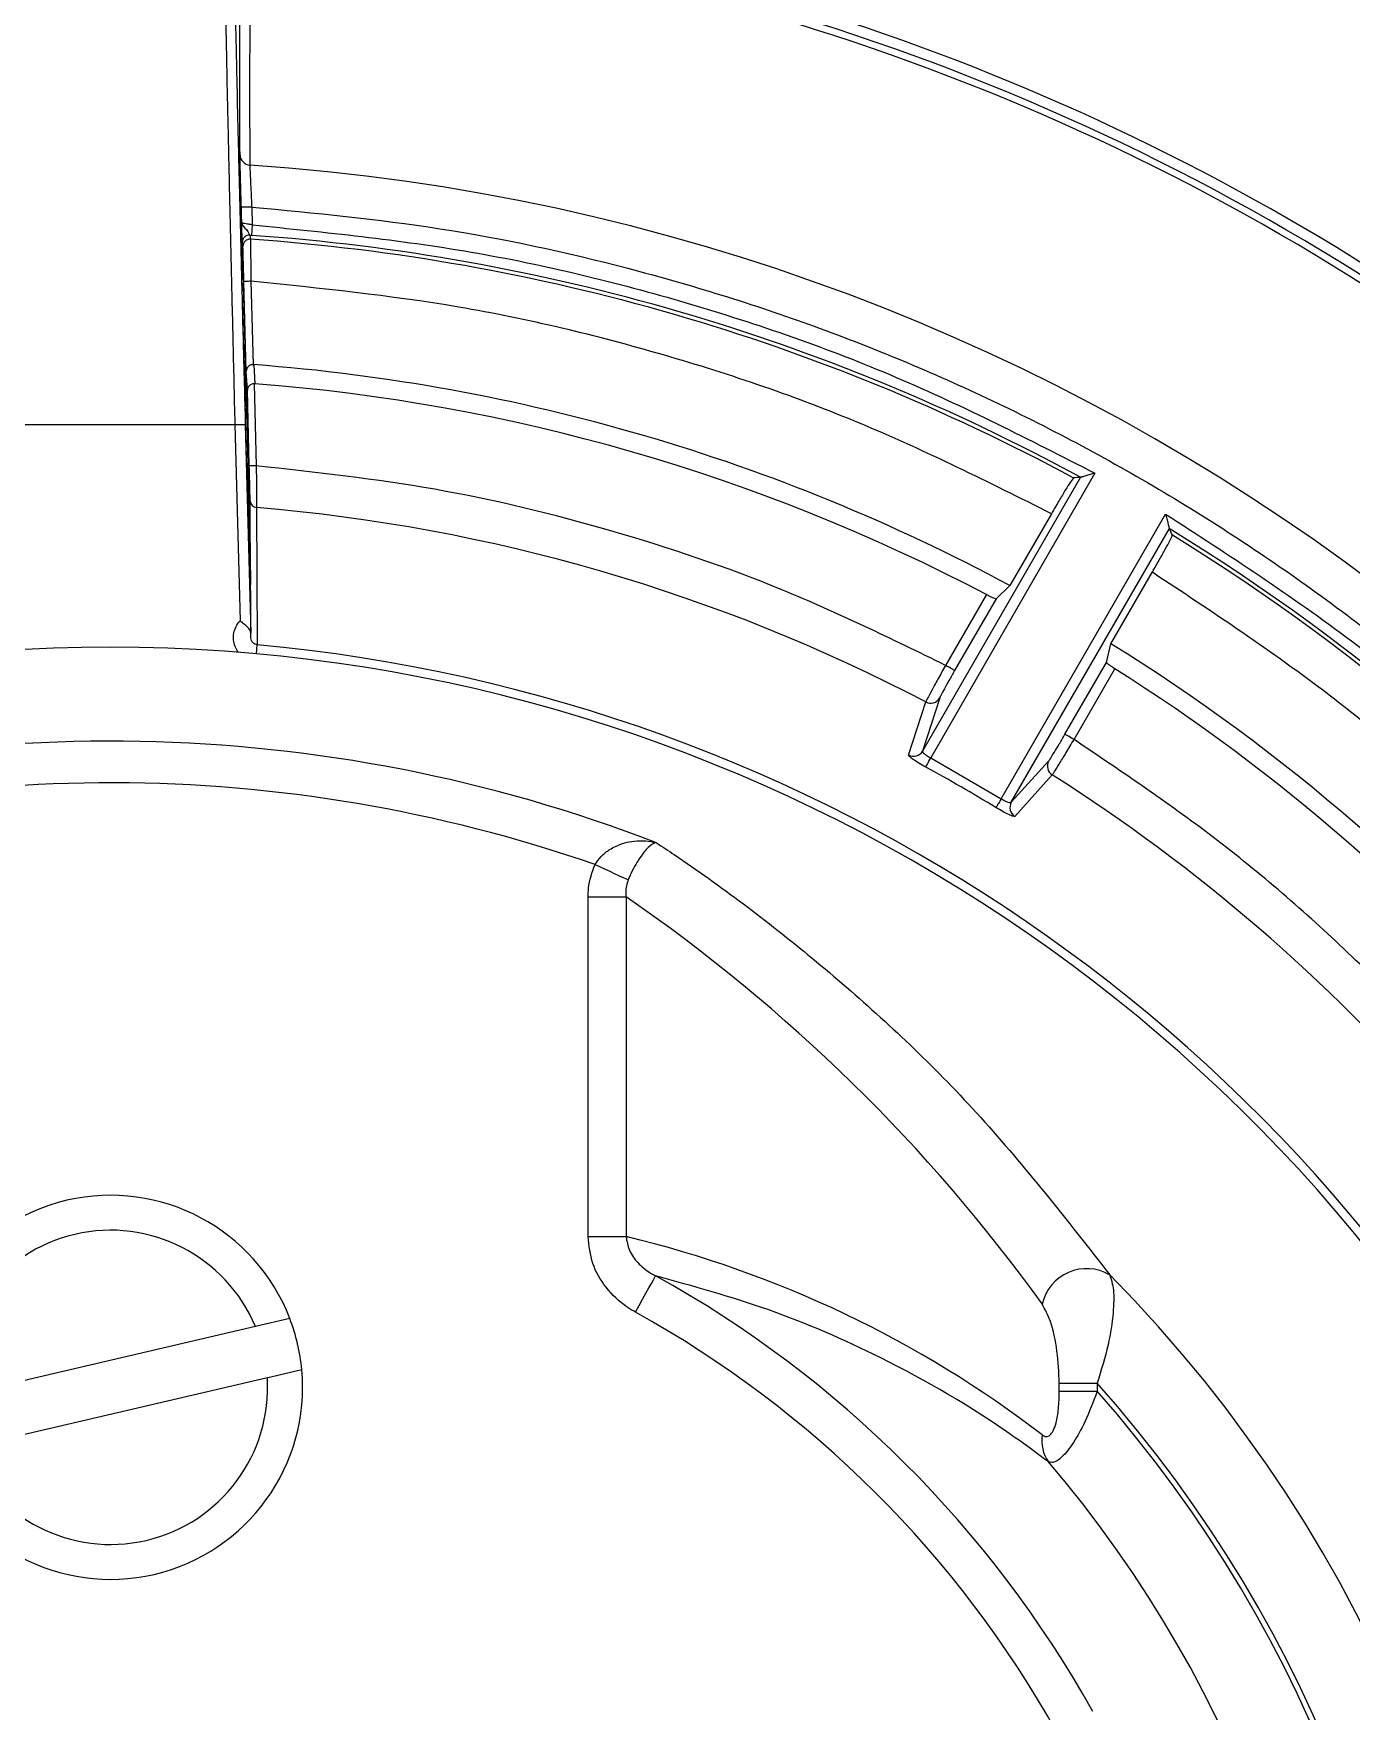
# Model space of a CAD drawing. Extents: x 2 to 136, y 1 to 99.
# Drawn here: x 128.736 to 130.624, y 46.076 to 48.479 of the extents above; entities that cross this region are included whole.
import ezdxf

# ---------------------------------------------------------------- set-up
doc = ezdxf.new("R2010")
doc.units = 0
doc.header["$MEASUREMENT"] = 0
doc.layers.add('OBJECT', color=7, linetype='CONTINUOUS')

msp = doc.modelspace()

# ---------------------------------------------------------------- linework, layer by layer
at = {"layer": 'OBJECT'}
for p, q in [((129.0344, 48.2075), (129.0338, 48.2299)), ((129.0488, 48.2302), (129.0495, 48.2047)), ((129.0495, 48.2047), (129.0484, 48.1897)), ((129.0362, 48.1739), (129.0352, 48.1797)), ((129.0459, 48.1899), (129.0484, 48.1897)), ((129.0459, 48.1899), (129.0469, 48.1841)), ((129.041, 47.9951), (129.0376, 48.1237)), ((129.0476, 48.1239), (129.0507, 48.0045)), ((129.0425, 47.9678), (129.041, 47.9951)), ((129.0507, 48.0045), (129.0518, 48.0045)), ((129.0518, 48.0045), (129.0533, 47.9772)), ((129.0453, 47.8594), (129.0425, 47.9678)), ((129.0522, 47.9772), (129.0533, 47.9772)), ((129.0522, 47.9772), (129.0553, 47.8597)), ((128.6686, 47.9187), (129.0246, 47.9187)), ((129.0246, 47.9187), (129.032, 47.6376)), ((129.0396, 47.919), (129.0474, 47.6202)), ((130.236, 47.8432), (130.0096, 47.4512)), ((130.2566, 47.849), (130.0213, 47.4413)), ((130.236, 47.8432), (130.236, 47.8432)), ((129.0472, 47.6895), (129.0465, 47.8095)), ((129.0557, 47.7999), (129.0567, 47.6032)), ((130.1224, 47.383), (130.3578, 47.7906)), ((130.1942, 47.7911), (130.1348, 47.6882)), ((130.1367, 47.3778), (130.3631, 47.7698)), ((130.3631, 47.7698), (130.3631, 47.7698)), ((130.2794, 47.6047), (130.3388, 47.7076)), ((129.0473, 47.6737), (129.0472, 47.6895)), ((129.0476, 47.6133), (129.0473, 47.6737)), ((130.1012, 47.6753), (130.0426, 47.5739)), ((130.1348, 47.6882), (130.1151, 47.6694)), ((130.1151, 47.6694), (130.0556, 47.5664)), ((129.0476, 47.6133), (129.0474, 47.6202)), ((129.0556, 47.5905), (129.0567, 47.6032)), ((130.273, 47.5782), (130.2794, 47.6047)), ((130.2136, 47.4752), (130.273, 47.5782)), ((130.2266, 47.4677), (130.2851, 47.5691)), ((130.0342, 47.5272), (130.0096, 47.4512)), ((129.9897, 47.4455), (130.0143, 47.5215)), ((130.0213, 47.4413), (130.1224, 47.383)), ((130.1367, 47.3778), (130.1904, 47.4371)), ((130.1954, 47.417), (130.1418, 47.3577)), ((129.5306, 47.2424), (129.5849, 47.2424)), ((129.5306, 46.756), (129.5306, 47.2424)), ((129.5849, 47.2424), (129.5849, 46.756)), ((129.5306, 46.756), (129.5849, 46.756)), ((129.1034, 46.6384), (129.0541, 46.6269)), ((129.0541, 46.6269), (128.622, 46.5261)), ((128.6391, 46.4531), (129.0712, 46.5539)), ((130.2055, 46.5461), (130.2598, 46.5461)), ((130.2055, 46.5345), (130.2055, 46.5461)), ((130.2598, 46.5461), (130.2598, 46.5345)), ((130.2055, 46.5345), (130.2598, 46.5345))]:
    msp.add_line(p, q, dxfattribs=at)
at = {"layer": 'OBJECT', "flags": 128}
for points in [[(129.0488, 48.2302), (129.0459, 48.2302), (129.0431, 48.2301), (129.0405, 48.23), (129.0382, 48.23), (129.0363, 48.2299), (129.035, 48.2299), (129.0341, 48.2299), (129.0338, 48.2299)], [(129.0476, 48.1239), (129.0457, 48.1239), (129.0438, 48.1238), (129.0421, 48.1238), (129.0405, 48.1237), (129.0393, 48.1237), (129.0384, 48.1237), (129.0378, 48.1237), (129.0376, 48.1237)], [(129.0246, 47.9187), (129.0275, 47.9187), (129.0303, 47.9188), (129.0329, 47.9189), (129.0352, 47.9189), (129.0371, 47.919), (129.0384, 47.919), (129.0393, 47.919), (129.0396, 47.919)], [(129.0553, 47.8597), (129.0534, 47.8596), (129.0515, 47.8596), (129.0498, 47.8595), (129.0482, 47.8595), (129.047, 47.8595), (129.0461, 47.8594), (129.0455, 47.8594), (129.0453, 47.8594)], [(130.0556, 47.5664), (130.0553, 47.5666), (130.0545, 47.5671), (130.0533, 47.5678), (130.0517, 47.5687), (130.0497, 47.5698), (130.0475, 47.5711), (130.0451, 47.5725), (130.0426, 47.5739)], [(130.2266, 47.4677), (130.2241, 47.4692), (130.2217, 47.4706), (130.2195, 47.4718), (130.2175, 47.473), (130.2159, 47.4739), (130.2147, 47.4746), (130.2139, 47.4751), (130.2136, 47.4752)], [(130.0141, 47.4283), (130.0144, 47.4288), (130.0149, 47.4297), (130.0156, 47.431), (130.0165, 47.4326), (130.0176, 47.4345), (130.0187, 47.4367), (130.02, 47.439), (130.0213, 47.4413)], [(130.1224, 47.383), (130.121, 47.3806), (130.1196, 47.3784), (130.1184, 47.3763), (130.1172, 47.3745), (130.1163, 47.3729), (130.1155, 47.3716), (130.115, 47.3707), (130.1147, 47.3702)], [(129.5405, 47.2887), (129.5477, 47.2854), (129.5548, 47.2821), (129.5616, 47.279), (129.5681, 47.276), (129.5741, 47.2732), (129.5795, 47.2708), (129.5842, 47.2686), (129.5881, 47.2668)], [(129.5984, 46.6476), (129.6037, 46.6571), (129.6087, 46.6662), (129.6135, 46.6748), (129.6177, 46.6824), (129.6213, 46.6889), (129.6242, 46.6941), (129.6262, 46.6977), (129.6273, 46.6997)]]:
    msp.add_lwpolyline(points, dxfattribs=at)
at = {"layer": 'OBJECT'}
for centre, radius, start, end in [((128.8466, 45.29), 6.555, 126.37982, 288.09222), ((128.8466, 45.29), 6.5028, 126.71932, 288.09222), ((128.8466, 45.29), 6.4944, 126.7749, 288.09222), ((128.8466, 45.29), 6.3069, 128.05888, 288.09222), ((128.8466, 45.29), 6.655, 198.09222, 30.43444), ((128.8466, 45.29), 3.375, 56.7599, 86.7562), ((128.8466, 45.29), 3.36, 54.3364, 86.658), ((128.8466, 45.29), 3.35, 54.4956, 86.4858), ((129.047, 48.3051), 0.0149, 181.6922, 266.4325), ((128.8466, 45.29), 3.0068, 19.7991, 86.1975), ((129.0452, 48.1799), 0.01, 86.0696, 181.4922), ((129.0462, 48.1741), 0.01, 86.0425, 181.4923), ((128.8466, 45.29), 2.901, 61.6184, 86.0421), ((128.8466, 45.29), 2.9067, 61.4467, 86.0188), ((128.8466, 45.29), 2.7223, 61.7572, 85.6781), ((128.8466, 45.29), 2.6951, 62.2584, 85.6023), ((129.0565, 47.8098), 0.00996, 181.7075, 265.5091), ((128.8466, 45.29), 2.5186, 62.3792, 85.2385), ((128.8466, 45.29), 2.9067, 20.6331, 58.5533), ((128.8466, 45.29), 2.901, 20.2713, 58.3816), ((128.8466, 45.29), 2.31, 26.5633, 153.4367), ((128.8466, 45.29), 2.3227, 26.4068, 84.81), ((128.8466, 45.29), 2.7223, 21.7629, 58.2428), ((128.8466, 45.29), 2.6951, 22.6787, 57.7416), ((130.0212, 47.5348), 0.015, 242.3574, 329.5957), ((128.8466, 45.29), 2.1753, 68.9365, 108.8607), ((129.9967, 47.4588), 0.015, 242.0464, 329.5931), ((130.2034, 47.4297), 0.015, 150.4042, 237.6431), ((128.8466, 45.29), 2.4363, 58.6351, 61.3649), ((128.8466, 45.29), 2.5186, 24.1756, 57.6208), ((128.8466, 45.29), 2.1157, 70.8547, 108.8607), ((130.1498, 47.3704), 0.015, 150.4068, 237.9544), ((128.8466, 46.54), 0.275, 20.9728, 185.2978), ((128.8466, 46.54), 0.225, 22.7294, 183.5412), ((128.8466, 45.29), 1.6115, 29.1881, 61.0234), ((130.2447, 46.6445), 0.0655, 59.8343, 166.8997), ((128.8466, 45.29), 2.0098, 315.4001, 44.5999), ((128.8466, 46.54), 0.275, 5.2978, 20.9728), ((128.8466, 45.29), 1.5519, 29.1881, 61.0234), ((128.8466, 46.54), 0.275, 200.9728, 5.2978), ((128.8466, 46.54), 0.225, 202.7294, 3.5412), ((128.8466, 45.29), 1.8907, 318.3698, 41.6302), ((128.8466, 45.29), 1.8831, 318.6329, 41.3671), ((130.2329, 46.4637), 0.0526, 171.0366, 215.2914), ((128.8466, 45.29), 1.764, 319.599, 40.401)]:
    msp.add_arc(centre, radius, start, end, dxfattribs=at)
for centre, major_axis, ratio, start_param, end_param in [((131.9172, 43.5172), (4.6065, -2.6595), 0.745432, 2.319076, 2.32127), ((125.776, 47.0628), (4.6065, -2.6595), 0.745432, 0.820323, 0.822517), ((128.137, 45.29), (2.4885, 0), 0.964711, 0.607026, 0.94978), ((129.2047, 45.29), (1.5665, 0), 0.964711, 0.898002, 1.325617)]:
    msp.add_ellipse(centre, major_axis=major_axis, ratio=ratio, start_param=start_param, end_param=end_param, dxfattribs=at)
for points, knots in [([(129.032, 48.3046), (129.0319, 48.3578), (129.0315, 48.4643), (129.0325, 48.5687), (129.0345, 48.6362), (129.0367, 48.6443), (129.0379, 48.6483)], [0, 0, 0, 0, 0.249972, 0.5, 0.749997, 1, 1, 1, 1]), ([(129.052, 48.6337), (129.0513, 48.6324), (129.0499, 48.6297), (129.0484, 48.6077), (129.0472, 48.5725), (129.0463, 48.5225), (129.0458, 48.4577), (129.0457, 48.3813), (129.0459, 48.3202), (129.046, 48.2902)], [0, 0, 0, 0, 0.144222, 0.287378, 0.429468, 0.575454, 0.722208, 0.863723, 1, 1, 1, 1]), ([(129.0108, 48.5453), (129.0108, 48.542), (129.0108, 48.5353), (129.0115, 48.4959), (129.0127, 48.4369), (129.0144, 48.3583), (129.0165, 48.2636), (129.019, 48.1568), (129.0217, 48.0404), (129.0236, 47.9598), (129.0246, 47.9187)], [0, 0, 0, 0, 0.125536, 0.250752, 0.375675, 0.500324, 0.624651, 0.75007, 0.872262, 1, 1, 1, 1]), ([(129.0251, 48.5307), (129.0251, 48.5275), (129.025, 48.521), (129.0258, 48.4825), (129.027, 48.4249), (129.0288, 48.348), (129.031, 48.2555), (129.0336, 48.1504), (129.0365, 48.0369), (129.0386, 47.9583), (129.0396, 47.919)], [0, 0, 0, 0, 0.125719, 0.250525, 0.375694, 0.500217, 0.625479, 0.750016, 0.875168, 1, 1, 1, 1]), ([(129.0304, 48.3163), (129.0305, 48.3167), (129.0306, 48.3177), (129.0317, 48.2855), (129.0331, 48.2395), (129.0345, 48.1907), (129.0361, 48.1308), (129.038, 48.063), (129.0398, 47.9918), (129.0416, 47.9225), (129.0432, 47.8593), (129.0449, 47.7909), (129.0464, 47.7274), (129.047, 47.7012), (129.0472, 47.6895)], [0, 0, 0, 0, 0.095179, 0.211682, 0.27816, 0.349213, 0.423683, 0.499986, 0.576292, 0.650765, 0.721823, 0.788306, 0.904817, 1, 1, 1, 1]), ([(129.0473, 47.6737), (129.0471, 47.6785), (129.0466, 47.6892), (129.0452, 47.7363), (129.0435, 47.7944), (129.0419, 47.8521), (129.0401, 47.9194), (129.0382, 47.9923), (129.0363, 48.0653), (129.0346, 48.1331), (129.0331, 48.1914), (129.0317, 48.2505), (129.0306, 48.2991), (129.0305, 48.3109), (129.0304, 48.3163)], [0, 0, 0, 0, 0.094074, 0.210093, 0.27667, 0.34806, 0.423062, 0.50001, 0.576957, 0.651956, 0.723342, 0.789916, 0.905928, 1, 1, 1, 1]), ([(129.0338, 48.2299), (129.0336, 48.239), (129.0331, 48.2572), (129.0325, 48.2809), (129.0321, 48.2986), (129.032, 48.3026), (129.032, 48.3046)], [0, 0, 0, 0, 0.250273, 0.50013, 0.750038, 1, 1, 1, 1]), ([(129.046, 48.2902), (129.0461, 48.2886), (129.0462, 48.2854), (129.0468, 48.2718), (129.0475, 48.2567), (129.0482, 48.2428), (129.0486, 48.2346), (129.0488, 48.2302)], [0, 0, 0, 0, 0.243058, 0.499191, 0.717444, 0.850776, 1, 1, 1, 1]), ([(129.0488, 48.2302), (129.1388, 48.2217), (129.3203, 48.2043), (129.59, 48.1461), (129.8579, 48.0631), (130.1203, 47.9529), (130.3734, 47.8164), (130.6128, 47.6553), (130.8353, 47.4715), (131.038, 47.2676), (131.2182, 47.0474), (131.3739, 46.8141), (131.5063, 46.572), (131.5745, 46.4029), (131.6083, 46.3191)], [0, 0, 0, 0, 0.0803207, 0.16194, 0.244772, 0.3293776, 0.4144874, 0.5, 0.5855181, 0.670628, 0.755228, 0.8380655, 0.919682, 1, 1, 1, 1]), ([(129.0352, 48.1797), (129.0352, 48.1798), (129.0352, 48.1801), (129.0351, 48.1826), (129.0349, 48.1904), (129.0346, 48.2007), (129.0344, 48.2075)], [0, 0, 0, 0, 0.124906, 0.250438, 0.499607, 1, 1, 1, 1]), ([(129.0344, 48.2075), (129.0347, 48.2065), (129.0356, 48.2032), (129.0425, 48.1973), (129.045, 48.1918), (129.0456, 48.1902), (129.0458, 48.19), (129.0459, 48.1899)], [0, 0, 0, 0, 0.194614, 0.628212, 0.821923, 0.911795, 1, 1, 1, 1]), ([(129.0495, 48.2047), (129.0482, 48.2049), (129.0459, 48.2053), (129.0422, 48.2059), (129.0391, 48.2064), (129.0368, 48.2069), (129.0349, 48.2073), (129.0346, 48.2074), (129.0344, 48.2075)], [0, 0, 0, 0, 0.162328, 0.299898, 0.500021, 0.632314, 0.759872, 1, 1, 1, 1]), ([(129.0495, 48.2047), (129.1544, 48.1941), (129.3649, 48.1729), (129.6738, 48.0974), (129.9744, 47.9933), (130.1627, 47.897), (130.2566, 47.849)], [0, 0, 0, 0, 0.249262, 0.5, 0.750738, 1, 1, 1, 1]), ([(129.0469, 48.1841), (129.0469, 48.1831), (129.0469, 48.1811), (129.0471, 48.1679), (129.0473, 48.1524), (129.0475, 48.1377), (129.0476, 48.1287), (129.0476, 48.1239)], [0, 0, 0, 0, 0.242656, 0.498972, 0.7106, 0.84568, 1, 1, 1, 1]), ([(129.0376, 48.1237), (129.0374, 48.1302), (129.0371, 48.1432), (129.0366, 48.1596), (129.0363, 48.1713), (129.0362, 48.173), (129.0362, 48.1739)], [0, 0, 0, 0, 0.25056, 0.500251, 0.750032, 1, 1, 1, 1]), ([(130.1942, 47.7911), (130.1048, 47.8358), (129.9254, 47.9256), (129.6399, 48.0228), (129.3467, 48.0936), (129.1471, 48.1138), (129.0476, 48.1239)], [0, 0, 0, 0, 0.249298, 0.5, 0.750702, 1, 1, 1, 1]), ([(129.0507, 48.0045), (129.05, 48.0045), (129.0486, 48.0044), (129.0466, 48.0037), (129.0447, 48.0026), (129.0429, 48.001), (129.0413, 47.9984), (129.0411, 47.9964), (129.041, 47.9951)], [0, 0, 0, 0, 0.110455, 0.228713, 0.357999, 0.500793, 0.70435, 1, 1, 1, 1]), ([(129.0522, 47.9772), (129.0515, 47.9772), (129.0501, 47.977), (129.0481, 47.9763), (129.0462, 47.9753), (129.0444, 47.9737), (129.0428, 47.9711), (129.0426, 47.969), (129.0425, 47.9678)], [0, 0, 0, 0, 0.1104676, 0.2287323, 0.358013, 0.5007976, 0.7043921, 1, 1, 1, 1]), ([(129.0465, 47.8095), (129.0465, 47.8109), (129.0464, 47.8137), (129.0462, 47.8255), (129.0458, 47.8412), (129.0455, 47.8534), (129.0453, 47.8594)], [0, 0, 0, 0, 0.250375, 0.500022, 0.749977, 1, 1, 1, 1]), ([(129.0553, 47.8597), (129.0553, 47.8551), (129.0554, 47.8466), (129.0555, 47.8328), (129.0556, 47.818), (129.0557, 47.8047), (129.0557, 47.8015), (129.0557, 47.7999)], [0, 0, 0, 0, 0.157322, 0.293313, 0.500616, 0.758789, 1, 1, 1, 1]), ([(130.0426, 47.5739), (129.9651, 47.6118), (129.81, 47.6874), (129.5642, 47.7701), (129.3124, 47.8314), (129.1408, 47.8503), (129.0553, 47.8597)], [0, 0, 0, 0, 0.250006, 0.500001, 0.750631, 1, 1, 1, 1]), ([(130.2256, 47.8423), (130.2251, 47.8417), (130.224, 47.8405), (130.2182, 47.8315), (130.2102, 47.8183), (130.2017, 47.8039), (130.1963, 47.7946), (130.1942, 47.7911)], [0, 0, 0, 0, 0.217148, 0.434294, 0.651533, 0.868821, 1, 1, 1, 1]), ([(130.2566, 47.849), (130.2543, 47.8483), (130.2498, 47.8471), (130.2442, 47.8455), (130.2403, 47.8444), (130.2379, 47.8438), (130.2364, 47.8433), (130.2361, 47.8432), (130.236, 47.8432)], [0, 0, 0, 0, 0.249829, 0.499338, 0.644997, 0.775032, 0.892145, 1, 1, 1, 1]), ([(130.3578, 47.7906), (130.448, 47.7321), (130.6292, 47.6145), (130.8749, 47.4008), (131.098, 47.1621), (131.292, 46.8991), (131.4574, 46.6185), (131.5398, 46.419), (131.5809, 46.3196)], [0, 0, 0, 0, 0.165461, 0.332207, 0.5, 0.667784, 0.834534, 1, 1, 1, 1]), ([(130.3578, 47.7906), (130.3583, 47.7883), (130.3595, 47.7837), (130.3609, 47.7781), (130.362, 47.7741), (130.3626, 47.7718), (130.363, 47.7702), (130.363, 47.7699), (130.3631, 47.7698)], [0, 0, 0, 0, 0.249619, 0.499331, 0.644994, 0.77504, 0.892154, 1, 1, 1, 1]), ([(130.3388, 47.7076), (130.3422, 47.7135), (130.3489, 47.7252), (130.3577, 47.7409), (130.3641, 47.7529), (130.3673, 47.7592), (130.3674, 47.7601), (130.3675, 47.7604)], [0, 0, 0, 0, 0.2171907, 0.4343771, 0.6516417, 0.8689242, 1, 1, 1, 1]), ([(130.3388, 47.7076), (130.4245, 47.6509), (130.5967, 47.5371), (130.8301, 47.3314), (131.0422, 47.1024), (131.2269, 46.8508), (131.3846, 46.5826), (131.4637, 46.392), (131.5032, 46.2971)], [0, 0, 0, 0, 0.165503, 0.332246, 0.5, 0.667744, 0.834492, 1, 1, 1, 1]), ([(130.1012, 47.6753), (130.1027, 47.6746), (130.1057, 47.673), (130.1097, 47.6711), (130.1129, 47.6698), (130.1146, 47.6693), (130.1149, 47.6694), (130.1151, 47.6694)], [0, 0, 0, 0, 0.217865, 0.435713, 0.65419, 0.873396, 1, 1, 1, 1]), ([(129.0293, 47.593), (129.0277, 47.5956), (129.0243, 47.601), (129.0223, 47.6105), (129.0228, 47.6203), (129.0259, 47.6298), (129.0299, 47.635), (129.032, 47.6376)], [0, 0, 0, 0, 0.188849, 0.391846, 0.594517, 0.797093, 1, 1, 1, 1]), ([(129.0474, 47.6202), (129.0471, 47.6216), (129.0466, 47.6245), (129.043, 47.6283), (129.0382, 47.6328), (129.0343, 47.6358), (129.032, 47.6376)], [0, 0, 0, 0, 0.249586, 0.499415, 0.704783, 1, 1, 1, 1]), ([(129.0567, 47.6032), (129.0555, 47.6034), (129.0531, 47.6039), (129.0501, 47.6063), (129.0481, 47.6096), (129.0478, 47.6121), (129.0476, 47.6133)], [0, 0, 0, 0, 0.241266, 0.487209, 0.741146, 1, 1, 1, 1]), ([(130.273, 47.5782), (130.2731, 47.578), (130.2734, 47.5775), (130.2755, 47.5757), (130.2787, 47.5734), (130.2821, 47.5711), (130.2843, 47.5696), (130.2851, 47.5691)], [0, 0, 0, 0, 0.219466, 0.438928, 0.658406, 0.877386, 1, 1, 1, 1]), ([(130.0426, 47.5739), (130.0388, 47.5672), (130.0315, 47.554), (130.0224, 47.5374), (130.0162, 47.5257), (130.0149, 47.5229), (130.0143, 47.5215)], [0, 0, 0, 0, 0.26561, 0.520801, 0.76559, 1, 1, 1, 1]), ([(130.0556, 47.5664), (130.0529, 47.5617), (130.0475, 47.5523), (130.0406, 47.54), (130.0357, 47.5307), (130.0347, 47.5284), (130.0342, 47.5272)], [0, 0, 0, 0, 0.250007, 0.499946, 0.749556, 1, 1, 1, 1]), ([(130.1904, 47.4371), (130.1911, 47.4381), (130.1926, 47.44), (130.1981, 47.449), (130.2054, 47.4611), (130.2108, 47.4705), (130.2136, 47.4752)], [0, 0, 0, 0, 0.2500017, 0.499938, 0.7495422, 1, 1, 1, 1]), ([(130.1954, 47.417), (130.1962, 47.4182), (130.198, 47.4207), (130.205, 47.432), (130.2149, 47.4481), (130.2226, 47.4611), (130.2266, 47.4677)], [0, 0, 0, 0, 0.23441, 0.479199, 0.73439, 1, 1, 1, 1]), ([(131.2051, 46.3314), (131.1689, 46.4073), (131.0965, 46.5596), (130.9597, 46.7738), (130.8036, 46.9751), (130.6277, 47.1594), (130.4362, 47.3265), (130.2963, 47.4207), (130.2266, 47.4677)], [0, 0, 0, 0, 0.165725, 0.33245, 0.5, 0.667537, 0.834269, 1, 1, 1, 1]), ([(130.0141, 47.4283), (130.0108, 47.4302), (130.004, 47.434), (129.9959, 47.4393), (129.9904, 47.4435), (129.9899, 47.4449), (129.9897, 47.4455)], [0, 0, 0, 0, 0.24998, 0.499779, 0.749125, 1, 1, 1, 1]), ([(130.0096, 47.4512), (130.0096, 47.4509), (130.0095, 47.4504), (130.0102, 47.4491), (130.0122, 47.447), (130.0162, 47.4442), (130.0196, 47.4423), (130.0213, 47.4413)], [0, 0, 0, 0, 0.139822, 0.270031, 0.501054, 0.752076, 1, 1, 1, 1]), ([(130.1418, 47.3577), (130.1411, 47.3575), (130.1398, 47.3573), (130.1334, 47.3599), (130.1246, 47.3643), (130.118, 47.3683), (130.1147, 47.3702)], [0, 0, 0, 0, 0.250089, 0.499955, 0.749358, 1, 1, 1, 1]), ([(130.1224, 47.383), (130.1241, 47.3819), (130.1274, 47.3799), (130.1319, 47.3779), (130.1346, 47.3773), (130.1361, 47.3773), (130.1365, 47.3776), (130.1367, 47.3778)], [0, 0, 0, 0, 0.248124, 0.499396, 0.73019, 0.860284, 1, 1, 1, 1]), ([(129.5405, 47.2887), (129.5432, 47.2926), (129.5491, 47.3012), (129.5597, 47.3093), (129.5756, 47.3181), (129.5989, 47.3242), (129.6183, 47.3226), (129.6283, 47.3199), (129.6284, 47.3199)], [0, 0, 0, 0, 0.125199, 0.269787, 0.35945, 0.646929, 0.996074, 1, 1, 1, 1]), ([(129.6284, 47.3199), (129.6284, 47.3199), (129.6251, 47.3194), (129.618, 47.3153), (129.6078, 47.3032), (129.5998, 47.2907), (129.5941, 47.2804), (129.59, 47.2711), (129.5881, 47.2668)], [0, 0, 0, 0, 0.0039787, 0.3545043, 0.6418804, 0.732153, 0.8751845, 1, 1, 1, 1]), ([(129.6284, 47.3199), (129.6369, 47.3143), (129.662, 47.2976), (129.7534, 47.2342), (129.9013, 47.1175), (130.0948, 46.9348), (130.2167, 46.7791), (130.2777, 46.7012)], [0, 0, 0, 0, 0.037504, 0.111461, 0.407416, 0.703808, 1, 1, 1, 1]), ([(129.5306, 47.2424), (129.5307, 47.2465), (129.5311, 47.2624), (129.5365, 47.2775), (129.5405, 47.2887)], [0, 0, 0, 0, 0.2596458, 1, 1, 1, 1]), ([(129.5881, 47.2668), (129.5881, 47.2668), (129.5858, 47.2612), (129.5842, 47.2527), (129.5848, 47.2446), (129.5849, 47.2424)], [0, 0, 0, 0, 0.000406, 0.730049, 1, 1, 1, 1]), ([(129.5984, 46.6476), (129.5944, 46.65), (129.5785, 46.6595), (129.5554, 46.6815), (129.5347, 46.7168), (129.5319, 46.7429), (129.5306, 46.756)], [0, 0, 0, 0, 0.104814, 0.415633, 0.707453, 1, 1, 1, 1]), ([(129.5849, 46.756), (129.5861, 46.7493), (129.5885, 46.7353), (129.6017, 46.7173), (129.6155, 46.706), (129.6249, 46.701), (129.6273, 46.6997)], [0, 0, 0, 0, 0.2692355, 0.5580687, 0.8861171, 1, 1, 1, 1]), ([(130.1899, 46.4333), (130.1741, 46.445), (130.095, 46.5034), (129.9615, 46.5805), (129.7893, 46.6551), (129.6813, 46.6848), (129.6273, 46.6997)], [0, 0, 0, 0, 0.086252, 0.431521, 0.715373, 1, 1, 1, 1]), ([(130.2777, 46.7012), (130.2798, 46.6946), (130.2842, 46.6814), (130.2832, 46.6458), (130.2764, 46.5999), (130.2655, 46.5646), (130.2598, 46.5461)], [0, 0, 0, 0, 0.223098, 0.450964, 0.711814, 1, 1, 1, 1]), ([(130.2055, 46.5461), (130.2048, 46.5615), (130.2033, 46.5928), (130.1946, 46.6336), (130.1851, 46.6515), (130.1809, 46.6594)], [0, 0, 0, 0, 0.351629, 0.714776, 1, 1, 1, 1]), ([(129.0712, 46.5539), (129.0714, 46.5539), (129.0879, 46.5578), (129.1043, 46.5616), (129.1204, 46.5654)], [0, 0, 0, 0, 0.013758, 1, 1, 1, 1]), ([(130.1809, 46.4719), (130.1827, 46.4708), (130.1865, 46.4686), (130.1921, 46.4708), (130.1972, 46.4778), (130.2017, 46.4906), (130.2049, 46.5103), (130.2053, 46.526), (130.2055, 46.5345)], [0, 0, 0, 0, 0.132636, 0.266193, 0.38794, 0.535866, 0.751074, 1, 1, 1, 1]), ([(130.2598, 46.5345), (130.2541, 46.5194), (130.2439, 46.4923), (130.2256, 46.4593), (130.2094, 46.4389), (130.1973, 46.4314), (130.192, 46.4328), (130.1899, 46.4333)], [0, 0, 0, 0, 0.265568, 0.476871, 0.689088, 0.879262, 1, 1, 1, 1])]:
    msp.add_open_spline(points, degree=3, knots=knots, dxfattribs=at)

doc.saveas('drawing.dxf')
